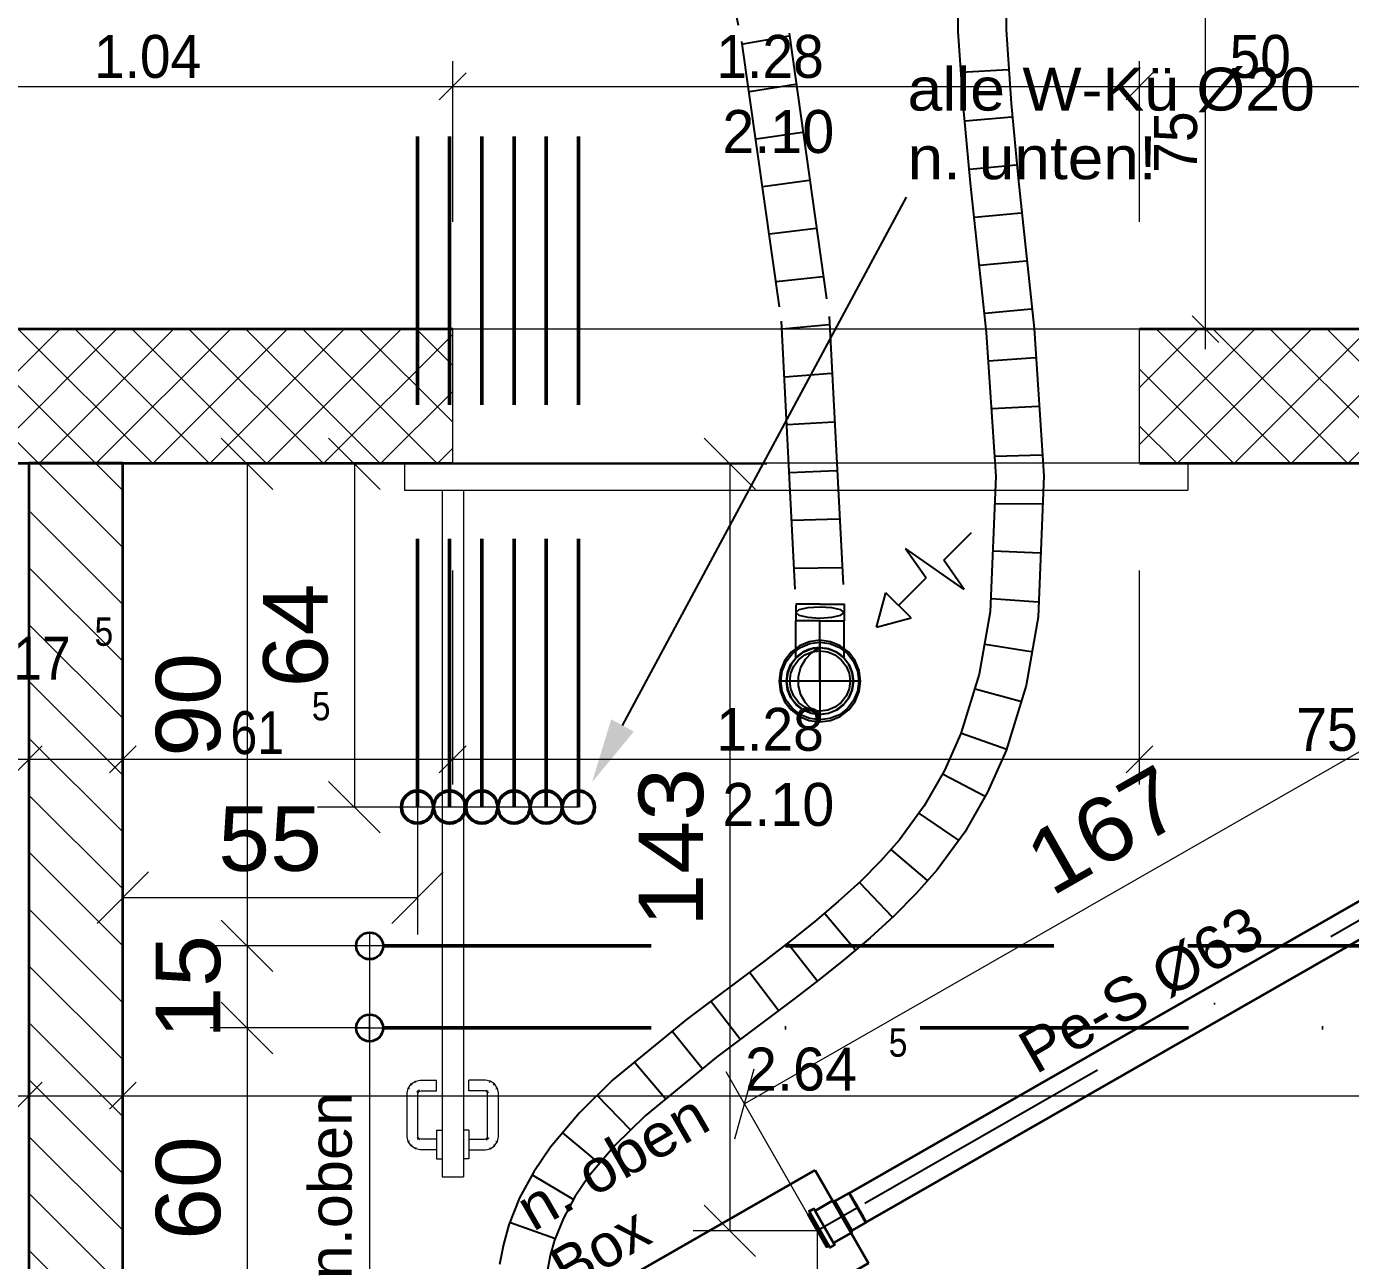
# Model space of a CAD drawing. Header units: millimetres. Extents: x -3497 to 2618, y -1809 to 2456.
# Drawn here: x 508.9 to 755.7, y 982.3 to 1212.4 of the extents above; entities that cross this region are included whole.
import ezdxf
from ezdxf.enums import TextEntityAlignment as Align

# ---------------------------------------------------------------- set-up
doc = ezdxf.new("R2010")
doc.units = ezdxf.units.MM
doc.header["$LTSCALE"] = 100
for name, pattern in [('DASHDOT', [1, 0.5, -0.25, 0, -0.25]), ('DASHED', [0.75, 0.5, -0.25]), ('HIDDENX2', [0.75, 0.5, -0.25])]:
    doc.linetypes.add(name, pattern=pattern)
for name, color, linetype, true_color in [('00 Kataster-Parzelle', 7, 'Continuous', 0x00c0ff), ('00_Anm.FP', 7, 'Continuous', 0x00c0ff), ('10-0.03 Solid', 3, 'Continuous', 0x00ff00), ('10-0.05 Solid', 1, 'Continuous', 0xff0000), ('10-0.10 Punktlinie', 9, 'Continuous', 0x808080), ('10-0.18 Strichlinie', 7, 'Continuous', 0x00c0ff), ('20-(100) Aussenwände', 7, 'Continuous', 0xc0c0c0), ('20-Beton', 9, 'Continuous', 0x808080), ('30-Text 6', 3, 'Continuous', 0x00ff00), ('50-Türen&Fenster', 9, 'Continuous', 0x808080), ('Keine', 7, 'Continuous', 0xff8000), ('Layer242', 7, 'Continuous', 0xc0c0c0)]:
    doc.layers.add(name, color=color, linetype=linetype, true_color=true_color)
doc.layers.add('10-0.05 Strichpunkt', color=7, linetype='Continuous')
doc.layers.add('10-0.25 Solid', color=7, linetype='Continuous')
doc.styles.add('Arial', font='arial.ttf')
doc.dimstyles.new('ISO-25', dxfattribs={"dimtxt": 2.5, "dimasz": 2.5, "dimexe": 1.25, "dimexo": 0.625, "dimtad": 1, "dimtxsty": 'Standard', "dimcen": 2.5, "dimadec": 0, "dimazin": 0, "dimtfac": 1, "dimtmove": 0, "dimatfit": 3, "dimfxl": 0, "dimarcsym": 0})

# ---------------------------------------------------------------- blocks, each defined once
blk = doc.blocks.new('Baugruppe_030_nNn0166')
at = {"layer": '10-0.25 Solid', "color": 7, "linetype": 'DASHED', "lineweight": 13}
for p, q in [((572.85, 1023.21), (572.85, 1028.21)), ((570.35, 1025.71), (575.35, 1025.71))]:
    blk.add_line(p, q, dxfattribs=at)
at = {"layer": '10-0.25 Solid', "color": 1, "linetype": 'Continuous', "lineweight": 35, "true_color": 0xff0000}
blk.add_circle((572.85, 1025.71), 2.5, dxfattribs=at)
blk = doc.blocks.new('Baugruppe_025_nNn0167')
at = {"layer": '10-0.03 Solid', "color": 7, "linetype": 'DASHED', "lineweight": 13}
for p, q in [((572.85, 1043.51), (572.85, 1038.51)), ((575.35, 1041.01), (570.35, 1041.01))]:
    blk.add_line(p, q, dxfattribs=at)
at = {"layer": '10-0.03 Solid', "color": 3, "linetype": 'Continuous', "lineweight": 35, "true_color": 0x00ff00}
blk.add_circle((572.85, 1041.01), 2.5, dxfattribs=at)
blk = doc.blocks.new('vEPipe_759_nNn0219')
at = {"layer": '20-(100) Aussenwände', "color": 7, "linetype": 'DASHDOT', "lineweight": 25}
blk.add_line((795.38, 1067.57), (663.79, 992.18), dxfattribs=at)
at = {"layer": '20-(100) Aussenwände', "color": 22, "linetype": 'Continuous', "lineweight": 35, "true_color": 0xc03000}
blk.add_lwpolyline([(793.82, 1070.3), (662.22, 994.92), (662.24, 994.9), (662.29, 994.83), (662.36, 994.72), (662.46, 994.57), (662.58, 994.37), (662.72, 994.14), (662.88, 993.87), (663.05, 993.58), (663.24, 993.26), (663.44, 992.92), (663.64, 992.57), (663.84, 992.22), (664.05, 991.86), (664.25, 991.51), (664.44, 991.17), (664.62, 990.84), (664.78, 990.55), (664.93, 990.27), (665.06, 990.03), (665.17, 989.83), (665.26, 989.67), (665.31, 989.55), (665.35, 989.48), (665.35, 989.45), (796.95, 1064.84), (796.94, 1064.86), (796.91, 1064.94), (796.85, 1065.06), (796.77, 1065.22), (796.66, 1065.42), (796.53, 1065.66), (796.38, 1065.93), (796.21, 1066.23), (796.03, 1066.55), (795.84, 1066.89), (795.64, 1067.24), (795.44, 1067.6), (795.23, 1067.96), (795.03, 1068.31), (794.83, 1068.64), (794.65, 1068.96), (794.47, 1069.26), (794.31, 1069.52), (794.17, 1069.76), (794.05, 1069.95), (793.96, 1070.11), (793.88, 1070.22), (793.84, 1070.28)], close=True, dxfattribs=at)
blk.add_lwpolyline([(796.95, 1064.84), (796.94, 1064.86), (796.91, 1064.94), (796.85, 1065.06), (796.77, 1065.22), (796.66, 1065.42), (796.53, 1065.66), (796.38, 1065.93), (796.21, 1066.23), (796.03, 1066.55), (795.84, 1066.89), (795.64, 1067.24), (795.44, 1067.6), (795.23, 1067.96), (795.03, 1068.31), (794.83, 1068.64), (794.65, 1068.96), (794.47, 1069.26), (794.31, 1069.52), (794.17, 1069.76), (794.05, 1069.95), (793.96, 1070.11), (793.88, 1070.22), (793.84, 1070.28), (793.82, 1070.3)], dxfattribs=at)
blk = doc.blocks.new('vEMuffe_147_nNn0220')
at = {"layer": '20-(100) Aussenwände', "color": 22, "linetype": 'Continuous', "lineweight": 35, "true_color": 0xc03000}
for p, q in [((665.35, 989.45), (662.22, 994.92)), ((659.32, 993.25), (662.45, 987.79))]:
    blk.add_line(p, q, dxfattribs=at)
at = {"layer": '20-(100) Aussenwände', "color": 7, "linetype": 'DASHDOT', "lineweight": 25}
blk.add_line((663.79, 992.18), (656.28, 987.88), dxfattribs=at)
at = {"layer": '20-(100) Aussenwände', "color": 22, "linetype": 'Continuous', "lineweight": 35, "true_color": 0xc03000}
blk.add_lwpolyline([(665.35, 989.45), (662.71, 987.94), (662.6, 987.53), (659.3, 985.64), (659.52, 985.25), (658.65, 984.75), (658.43, 985.14), (658, 984.89), (654.57, 990.88), (655, 991.13), (654.78, 991.52), (655.65, 992.01), (655.87, 991.62), (659.17, 993.51), (659.58, 993.4), (662.22, 994.92)], close=True, dxfattribs=at)
for points in [[(659.17, 993.51), (662.6, 987.53)], [(659.58, 993.4), (662.71, 987.94)], [(655, 991.13), (658.43, 985.14)], [(655.87, 991.62), (659.3, 985.64)]]:
    blk.add_lwpolyline(points, dxfattribs=at)
blk = doc.blocks.new('vESBloc_044_nNn0221')
at = {"layer": '20-(100) Aussenwände', "color": 7, "linetype": 'HIDDENX2', "lineweight": 35}
blk.add_line((662.45, 987.79), (659.32, 993.25), dxfattribs=at)
at = {"layer": 'Layer242', "color": 7, "linetype": 'Continuous', "lineweight": 35}
for p, q in [((621.2, 979.31), (655.91, 999.2)), ((655.91, 999.2), (665.85, 981.84)), ((655.91, 999.2), (655.91, 999.2)), ((665.85, 981.84), (631.14, 961.96)), ((631.14, 961.96), (621.2, 979.31)), ((621.2, 979.31), (621.2, 979.31))]:
    blk.add_line(p, q, dxfattribs=at)
blk.add_lwpolyline([(621.2, 979.31), (655.91, 999.2)], dxfattribs=at)
blk = doc.blocks.new('*D317')
at = {"layer": '10-0.05 Strichpunkt', "color": 6, "linetype": 'Continuous', "lineweight": 13, "true_color": 0xff00ff}
for p, q in [((572.85, 1041.01), (572.85, 913.14)), ((522.04, 915.2), (531.64, 924.8)), ((526.84, 925.34), (526.84, 913.14)), ((577.65, 924.8), (568.05, 915.2)), ((526.84, 920), (572.85, 920))]:
    blk.add_line(p, q, dxfattribs=at)
at = {"layer": '10-0.05 Strichpunkt', "color": 6, "linetype": 'Continuous', "lineweight": 13, "true_color": 0xff00ff, "style": 'Arial', "width": 1.03866}
blk.add_text('46', height=12, dxfattribs=at).set_placement((540.17, 925), (559.51, 925), align=Align.FIT)
blk = doc.blocks.new('_Oblique')
at = {"color": 0, "linetype": 'ByBlock', "lineweight": -2}
blk.add_line((-0.5, -0.5), (0.5, 0.5), dxfattribs=at)
blk = doc.blocks.new('*D318')
at = {"layer": '10-0.05 Strichpunkt', "color": 6, "linetype": 'Continuous', "lineweight": 13, "true_color": 0xff00ff}
for p, q in [((565.2, 1135.67), (574.8, 1126.07)), ((560.29, 1130.87), (576.86, 1130.87)), ((570, 1130.87), (570, 1066.88)), ((574.8, 1062.08), (565.2, 1071.68)), ((611.76, 1066.88), (563.14, 1066.88))]:
    blk.add_line(p, q, dxfattribs=at)
at = {"layer": '10-0.05 Strichpunkt', "color": 6, "linetype": 'Continuous', "lineweight": 13, "true_color": 0xff00ff, "style": 'Arial', "width": 1.03866}
blk.add_text('64', height=12, rotation=90, dxfattribs=at).set_placement((565, 1089.2), (565, 1108.55), align=Align.FIT)
blk = doc.blocks.new('*D319')
at = {"layer": '10-0.05 Strichpunkt', "color": 6, "linetype": 'Continuous', "lineweight": 13, "true_color": 0xff00ff}
for p, q in [((545.2, 1135.67), (554.8, 1126.07)), ((549.36, 1130.87), (556.86, 1130.87)), ((550, 1130.87), (550, 1041.01)), ((554.8, 1036.21), (545.2, 1045.81)), ((572.85, 1041.01), (543.14, 1041.01))]:
    blk.add_line(p, q, dxfattribs=at)
at = {"layer": '10-0.05 Strichpunkt', "color": 6, "linetype": 'Continuous', "lineweight": 13, "true_color": 0xff00ff, "style": 'Arial', "width": 1.03866}
blk.add_text('90', height=12, rotation=90, dxfattribs=at).set_placement((545, 1076.27), (545, 1095.61), align=Align.FIT)
blk = doc.blocks.new('*D320')
at = {"layer": '10-0.05 Strichpunkt', "color": 6, "linetype": 'Continuous', "lineweight": 13, "true_color": 0xff00ff}
for p, q in [((554.8, 1036.21), (545.2, 1045.81)), ((572.85, 1041.01), (543.14, 1041.01)), ((550, 1041.01), (550, 1025.71)), ((550, 1041.01), (550, 1041.01)), ((545.2, 1030.51), (554.8, 1020.91)), ((572.85, 1025.71), (543.14, 1025.71)), ((550, 1025.71), (550, 1025.71))]:
    blk.add_line(p, q, dxfattribs=at)
at = {"layer": '10-0.05 Strichpunkt', "color": 6, "linetype": 'Continuous', "lineweight": 13, "true_color": 0xff00ff, "style": 'Arial', "width": 1.03866}
blk.add_text('15', height=12, rotation=90, dxfattribs=at).set_placement((545, 1023.69), (545, 1043.03), align=Align.FIT)
blk = doc.blocks.new('*D321')
at = {"layer": '10-0.05 Strichpunkt', "color": 6, "linetype": 'Continuous', "lineweight": 13, "true_color": 0xff00ff}
for p, q in [((545.2, 1030.51), (554.8, 1020.91)), ((572.85, 1025.71), (543.14, 1025.71)), ((550, 1025.71), (550, 966.01)), ((554.8, 961.21), (545.2, 970.81)), ((572.93, 966.01), (543.14, 966.01))]:
    blk.add_line(p, q, dxfattribs=at)
at = {"layer": '10-0.05 Strichpunkt', "color": 6, "linetype": 'Continuous', "lineweight": 13, "true_color": 0xff00ff, "style": 'Arial', "width": 1.03866}
blk.add_text('60', height=12, rotation=90, dxfattribs=at).set_placement((545, 986.19), (545, 1005.53), align=Align.FIT)
blk = doc.blocks.new('*D323')
at = {"layer": '10-0.05 Strichpunkt', "color": 6, "linetype": 'Continuous', "lineweight": 13, "true_color": 0xff00ff}
for p, q in [((581.76, 1066.88), (581.76, 1043.14)), ((522.04, 1045.2), (531.64, 1054.8)), ((526.84, 1055.47), (526.84, 1043.14)), ((586.56, 1054.8), (576.96, 1045.2)), ((526.84, 1050), (581.76, 1050))]:
    blk.add_line(p, q, dxfattribs=at)
at = {"layer": '10-0.05 Strichpunkt', "color": 6, "linetype": 'Continuous', "lineweight": 13, "true_color": 0xff00ff, "style": 'Arial', "width": 1.03866}
blk.add_text('55', height=12, dxfattribs=at).set_placement((544.63, 1055), (563.97, 1055), align=Align.FIT)
blk = doc.blocks.new('*D324')
at = {"layer": '10-0.05 Strichpunkt', "color": 6, "linetype": 'Continuous', "lineweight": 13, "true_color": 0xff00ff}
for p, q in [((789.54, 1101.2), (785.98, 1088.1)), ((801.33, 1070.97), (784.36, 1100.6)), ((787.76, 1094.65), (642.72, 1011.56)), ((656.28, 987.88), (639.31, 1017.51)), ((640.94, 1005.01), (644.5, 1018.11))]:
    blk.add_line(p, q, dxfattribs=at)
at = {"layer": '10-0.05 Strichpunkt', "color": 6, "linetype": 'Continuous', "lineweight": 13, "true_color": 0xff00ff, "style": 'Arial', "width": 1.060137}
blk.add_text('167', height=12, rotation=29.8061, dxfattribs=at).set_placement((699.91, 1050.08), (725.61, 1064.8), align=Align.FIT)
blk = doc.blocks.new('*D326')
at = {"layer": '10-0.05 Strichpunkt', "color": 6, "linetype": 'Continuous', "lineweight": 13, "true_color": 0xff00ff}
for p, q in [((635.2, 1135.67), (644.8, 1126.07)), ((576.34, 1130.87), (646.86, 1130.87)), ((640, 1130.87), (640, 987.88)), ((644.8, 983.08), (635.2, 992.68)), ((656.28, 987.88), (633.14, 987.88))]:
    blk.add_line(p, q, dxfattribs=at)
at = {"layer": '10-0.05 Strichpunkt', "color": 6, "linetype": 'Continuous', "lineweight": 13, "true_color": 0xff00ff, "style": 'Arial', "width": 1.060137}
blk.add_text('143', height=12, rotation=90, dxfattribs=at).set_placement((635, 1044.57), (635, 1074.18), align=Align.FIT)
blk = doc.blocks.new('*D327')
at = {"layer": '10-0.05 Strichpunkt', "color": 6, "linetype": 'Continuous', "lineweight": 13, "true_color": 0xff00ff}
for p, q in [((656.28, 987.88), (656.28, 893.14)), ((526.83, 908), (526.83, 893.14)), ((522.03, 895.2), (531.63, 904.8)), ((661.08, 904.8), (651.48, 895.2)), ((526.83, 900), (656.28, 900))]:
    blk.add_line(p, q, dxfattribs=at)
at = {"layer": '10-0.05 Strichpunkt', "color": 6, "linetype": 'Continuous', "lineweight": 13, "true_color": 0xff00ff, "style": 'Arial', "width": 1.060137}
blk.add_text('129', height=12, dxfattribs=at).set_placement((576.75, 905), (606.37, 905), align=Align.FIT)
blk = doc.blocks.new('*X494')
at = {"layer": '10-0.05 Solid', "color": 18, "linetype": 'Continuous', "lineweight": 13, "true_color": 0x000000}
for p, q in [((484.34, 1135.84), (504.48, 1155.98)), ((484.34, 1146.44), (493.87, 1155.98)), ((511.14, 1130.98), (486.14, 1155.98)), ((490.09, 1130.98), (515.09, 1155.98)), ((521.74, 1130.98), (496.74, 1155.98)), ((500.69, 1130.98), (525.69, 1155.98)), ((532.35, 1130.98), (507.35, 1155.98)), ((511.3, 1130.98), (536.3, 1155.98)), ((542.96, 1130.98), (517.96, 1155.98)), ((521.91, 1130.98), (546.91, 1155.98)), ((553.56, 1130.98), (528.56, 1155.98)), ((532.51, 1130.98), (557.51, 1155.98)), ((564.17, 1130.98), (539.17, 1155.98)), ((543.12, 1130.98), (568.12, 1155.98)), ((574.78, 1130.98), (549.78, 1155.98)), ((553.73, 1130.98), (578.73, 1155.98)), ((585.38, 1130.98), (560.38, 1155.98)), ((564.33, 1130.98), (588.34, 1154.99)), ((588.34, 1138.62), (570.99, 1155.98)), ((588.34, 1149.23), (581.6, 1155.98)), ((500.53, 1130.98), (484.34, 1147.17)), ((574.94, 1130.98), (588.34, 1144.38)), ((489.92, 1130.98), (484.34, 1136.56)), ((585.55, 1130.98), (588.34, 1133.77))]:
    blk.add_line(p, q, dxfattribs=at)
blk = doc.blocks.new('*X495')
at = {"layer": '10-0.05 Solid', "color": 18, "linetype": 'Continuous', "lineweight": 13, "true_color": 0x000000}
for p, q in [((716.34, 1134.49), (737.83, 1155.98)), ((716.34, 1145.1), (727.22, 1155.98)), ((716.34, 1155.71), (716.61, 1155.98)), ((744.48, 1130.98), (719.48, 1155.98)), ((723.43, 1130.98), (748.43, 1155.98)), ((755.09, 1130.98), (730.09, 1155.98)), ((734.04, 1130.98), (759.04, 1155.98)), ((765.7, 1130.98), (740.7, 1155.98)), ((766.34, 1140.94), (751.3, 1155.98)), ((766.34, 1151.54), (761.91, 1155.98)), ((744.65, 1130.98), (766.34, 1152.67)), ((733.88, 1130.98), (716.34, 1148.51)), ((755.25, 1130.98), (766.34, 1142.07)), ((723.27, 1130.98), (716.34, 1137.9)), ((765.86, 1130.98), (766.34, 1131.46))]:
    blk.add_line(p, q, dxfattribs=at)
blk = doc.blocks.new('*X643')
at = {"layer": '10-0.05 Solid', "color": 18, "linetype": 'Continuous', "lineweight": 13, "true_color": 0x000000}
for p, q in [((511.14, 1130.98), (526.84, 1115.27)), ((521.74, 1130.98), (526.84, 1125.88)), ((509.34, 1122.17), (526.84, 1104.67)), ((509.34, 1111.56), (526.84, 1094.06)), ((509.34, 1100.95), (526.84, 1083.45)), ((509.34, 1090.35), (526.84, 1072.85)), ((509.34, 1079.74), (526.84, 1062.24)), ((509.34, 1069.13), (526.84, 1051.63)), ((509.34, 1058.53), (526.84, 1041.03)), ((509.34, 1047.92), (526.84, 1030.42)), ((509.34, 1037.31), (526.84, 1019.81)), ((509.34, 1026.71), (526.84, 1009.21)), ((509.34, 1016.1), (526.84, 998.6)), ((509.34, 1005.49), (526.84, 987.99)), ((509.34, 994.89), (526.84, 977.39)), ((509.34, 984.28), (526.84, 966.78))]:
    blk.add_line(p, q, dxfattribs=at)
blk = doc.blocks.new('AnonymMegaMac_nNn01048')
at = {"layer": '20-Beton', "color": 8, "linetype": 'Continuous', "lineweight": 13, "true_color": 0x808080}
for p, q in [((227.34, 1008.39), (227.34, 1017.76)), ((509.34, 1008.39), (509.34, 1017.76)), ((229.84, 1015.57), (224.84, 1010.57)), ((511.84, 1015.57), (506.84, 1010.57)), ((227.34, 1013.07), (509.34, 1013.07))]:
    blk.add_line(p, q, dxfattribs=at)
at = {"layer": '20-Beton', "color": 8, "linetype": 'Continuous', "lineweight": 18, "true_color": 0x808080, "style": 'Arial'}
for s, height, width, p, p2 in [('5', 5.28, 0.853093, (500.17, 1020.23), (503.67, 1020.23)), ('2.82', 8, 0.957658, (354.59, 1014.66), (375.39, 1014.66)), ('17', 8, 0.860825, (485.03, 1013.93), (495.72, 1013.93))]:
    blk.add_text(s, height=height, dxfattribs=dict(at, width=width)).set_placement(p, p2, align=Align.FIT)
blk = doc.blocks.new('AnonymMegaMac_nNn01049')
at = {"layer": '20-Beton', "color": 8, "linetype": 'Continuous', "lineweight": 13, "true_color": 0x808080}
for p, q in [((509.34, 1008.39), (509.34, 1017.76)), ((526.84, 1008.39), (526.84, 1017.76)), ((511.84, 1015.57), (506.84, 1010.57)), ((529.34, 1015.57), (524.34, 1010.57)), ((509.34, 1013.07), (526.84, 1013.07))]:
    blk.add_line(p, q, dxfattribs=at)
blk = doc.blocks.new('AnonymMegaMac_nNn01050')
at = {"layer": '20-Beton', "color": 8, "linetype": 'Continuous', "lineweight": 13, "true_color": 0x808080}
for p, q in [((791.34, 1008.39), (791.34, 1110.98)), ((526.84, 1008.39), (526.84, 1017.76)), ((529.34, 1015.57), (524.34, 1010.57)), ((793.84, 1015.57), (788.84, 1010.57)), ((526.84, 1013.07), (791.34, 1013.07))]:
    blk.add_line(p, q, dxfattribs=at)
at = {"layer": '20-Beton', "color": 8, "linetype": 'Continuous', "lineweight": 18, "true_color": 0x808080, "style": 'Arial'}
for s, height, width, p, p2 in [('5', 5.28, 0.853093, (669.6, 1020.34), (673.09, 1020.34)), ('2.64', 8, 0.960236, (642.82, 1014.04), (663.68, 1014.04))]:
    blk.add_text(s, height=height, dxfattribs=dict(at, width=width)).set_placement(p, p2, align=Align.FIT)
blk = doc.blocks.new('AnonymMegaMac_nNn01055')
at = {"layer": '20-Beton', "color": 8, "linetype": 'Continuous', "lineweight": 13, "true_color": 0x808080}
for p, q in [((484.34, 1071.1), (484.34, 1110.98)), ((509.34, 1071.1), (509.34, 1110.98)), ((486.84, 1078.29), (481.84, 1073.29)), ((511.84, 1078.29), (506.84, 1073.29)), ((484.34, 1075.79), (509.34, 1075.79))]:
    blk.add_line(p, q, dxfattribs=at)
at = {"layer": '20-Beton', "color": 8, "linetype": 'Continuous', "lineweight": 18, "true_color": 0x808080, "style": 'Arial'}
for s, height, width, p, p2 in [('5', 5.28, 0.853093, (521.57, 1096.95), (525.06, 1096.95)), ('17', 8, 0.860825, (506.43, 1090.65), (517.12, 1090.65)), ('25', 8, 0.9375, (488.81, 1077.38), (500.45, 1077.38))]:
    blk.add_text(s, height=height, dxfattribs=dict(at, width=width)).set_placement(p, p2, align=Align.FIT)
blk = doc.blocks.new('AnonymMegaMac_nNn01056')
at = {"layer": '20-Beton', "color": 8, "linetype": 'Continuous', "lineweight": 13, "true_color": 0x808080}
for p, q in [((509.34, 1071.1), (509.34, 1110.98)), ((526.84, 1071.1), (526.84, 1110.98)), ((511.84, 1078.29), (506.84, 1073.29)), ((529.34, 1078.29), (524.34, 1073.29)), ((509.34, 1075.79), (526.84, 1075.79))]:
    blk.add_line(p, q, dxfattribs=at)
blk = doc.blocks.new('AnonymMegaMac_nNn01057')
at = {"layer": '20-Beton', "color": 8, "linetype": 'Continuous', "lineweight": 13, "true_color": 0x808080}
for p, q in [((526.84, 1071.1), (526.84, 1110.98)), ((588.34, 1071.1), (588.34, 1110.98)), ((529.34, 1078.29), (524.34, 1073.29)), ((590.84, 1078.29), (585.84, 1073.29)), ((526.84, 1075.79), (588.34, 1075.79))]:
    blk.add_line(p, q, dxfattribs=at)
at = {"layer": '20-Beton', "color": 8, "linetype": 'Continuous', "lineweight": 18, "true_color": 0x808080, "style": 'Arial'}
for s, height, width, p, p2 in [('5', 5.28, 0.853093, (562.07, 1083.06), (565.56, 1083.06)), ('61', 8, 0.801546, (546.93, 1076.76), (556.88, 1076.76))]:
    blk.add_text(s, height=height, dxfattribs=dict(at, width=width)).set_placement(p, p2, align=Align.FIT)
blk = doc.blocks.new('AnonymMegaMac_nNn01058')
at = {"layer": '20-Beton', "color": 8, "linetype": 'Continuous', "lineweight": 13, "true_color": 0x808080}
for p, q in [((588.34, 1071.1), (588.34, 1110.98)), ((716.34, 1071.1), (716.34, 1110.98)), ((590.84, 1078.29), (585.84, 1073.29)), ((718.84, 1078.29), (713.84, 1073.29)), ((588.34, 1075.79), (716.34, 1075.79))]:
    blk.add_line(p, q, dxfattribs=at)
at = {"layer": '20-Beton', "color": 8, "linetype": 'Continuous', "lineweight": 18, "true_color": 0x808080, "style": 'Arial'}
for s, width, p, p2 in [('1.28', 0.921576, (637.48, 1077.38), (657.5, 1077.38)), ('2.10', 0.960236, (638.59, 1063.38), (659.45, 1063.38))]:
    blk.add_text(s, height=8, dxfattribs=dict(at, width=width)).set_placement(p, p2, align=Align.FIT)
blk = doc.blocks.new('AnonymMegaMac_nNn01059')
at = {"layer": '20-Beton', "color": 8, "linetype": 'Continuous', "lineweight": 13, "true_color": 0x808080}
for p, q in [((716.34, 1071.1), (716.34, 1110.98)), ((791.34, 1071.1), (791.34, 1110.98)), ((718.84, 1078.29), (713.84, 1073.29)), ((793.84, 1078.29), (788.84, 1073.29)), ((716.34, 1075.79), (791.34, 1075.79))]:
    blk.add_line(p, q, dxfattribs=at)
at = {"layer": '20-Beton', "color": 8, "linetype": 'Continuous', "lineweight": 18, "true_color": 0x808080, "style": 'Arial', "width": 0.921392}
blk.add_text('75', height=8, dxfattribs=at).set_placement((745.56, 1077.36), (757, 1077.36), align=Align.FIT)
blk = doc.blocks.new('AnonymMegaMac_nNn01217')
at = {"layer": '20-Beton', "color": 8, "linetype": 'Continuous', "lineweight": 13, "true_color": 0x808080}
for p, q in [((484.34, 1175.98), (484.34, 1205.93)), ((588.34, 1175.98), (588.34, 1205.93)), ((486.84, 1203.74), (481.84, 1198.74)), ((590.84, 1203.74), (585.84, 1198.74)), ((484.34, 1201.24), (588.34, 1201.24))]:
    blk.add_line(p, q, dxfattribs=at)
at = {"layer": '20-Beton', "color": 8, "linetype": 'Continuous', "lineweight": 18, "true_color": 0x808080, "style": 'Arial', "width": 0.919367}
blk.add_text('1.04', height=8, dxfattribs=at).set_placement((521.48, 1202.83), (541.45, 1202.83), align=Align.FIT)
blk = doc.blocks.new('AnonymMegaMac_nNn01218')
at = {"layer": '20-Beton', "color": 8, "linetype": 'Continuous', "lineweight": 13, "true_color": 0x808080}
for p, q in [((588.34, 1175.98), (588.34, 1205.93)), ((716.34, 1175.98), (716.34, 1205.93)), ((590.84, 1203.74), (585.84, 1198.74)), ((718.84, 1203.74), (713.84, 1198.74)), ((588.34, 1201.24), (716.34, 1201.24))]:
    blk.add_line(p, q, dxfattribs=at)
at = {"layer": '20-Beton', "color": 8, "linetype": 'Continuous', "lineweight": 18, "true_color": 0x808080, "style": 'Arial'}
for s, width, p, p2 in [('1.28', 0.921576, (637.48, 1202.83), (657.5, 1202.83)), ('2.10', 0.960236, (638.59, 1188.83), (659.45, 1188.83))]:
    blk.add_text(s, height=8, dxfattribs=dict(at, width=width)).set_placement(p, p2, align=Align.FIT)
blk = doc.blocks.new('AnonymMegaMac_nNn01219')
at = {"layer": '20-Beton', "color": 8, "linetype": 'Continuous', "lineweight": 13, "true_color": 0x808080}
for p, q in [((716.34, 1175.98), (716.34, 1205.93)), ((766.34, 1196.56), (766.34, 1205.93)), ((718.84, 1203.74), (713.84, 1198.74)), ((763.84, 1198.74), (768.84, 1203.74)), ((716.34, 1201.24), (766.34, 1201.24))]:
    blk.add_line(p, q, dxfattribs=at)
at = {"layer": '20-Beton', "color": 8, "linetype": 'Continuous', "lineweight": 18, "true_color": 0x808080, "style": 'Arial', "width": 0.919459}
blk.add_text('50', height=8, dxfattribs=at).set_placement((733.14, 1202.83), (744.55, 1202.83), align=Align.FIT)
blk = doc.blocks.new('AnonymMegaMac_nNn01221')
at = {"layer": '20-Beton', "color": 8, "linetype": 'Continuous', "lineweight": 13, "true_color": 0x808080}
for p, q in [((726.14, 1233.36), (731.14, 1228.36)), ((746.34, 1230.86), (723.95, 1230.86)), ((728.64, 1155.98), (728.64, 1230.86)), ((726.14, 1158.48), (731.14, 1153.48)), ((746.34, 1155.98), (723.95, 1155.98)), ((728.64, 1152.23), (728.64, 1155.98))]:
    blk.add_line(p, q, dxfattribs=at)
at = {"layer": '20-Beton', "color": 8, "linetype": 'Continuous', "lineweight": 18, "true_color": 0x808080, "style": 'Arial', "width": 0.921392}
blk.add_text('75', height=8, rotation=90, dxfattribs=at).set_placement((727.07, 1185.13), (727.07, 1196.57), align=Align.FIT)

msp = doc.modelspace()

# ---------------------------------------------------------------- hatches: boundary and pattern name
at = {"layer": '10-0.05 Strichpunkt', "linetype": 'Continuous', "lineweight": 25, "true_color": 0x800080}
msp.add_hatch(color=216, dxfattribs=at).paths.add_polyline_path([(619.98, 1082.1), (622.1, 1080.96), (614.31, 1071.53), (617.87, 1083.23)], flags=0)

# ---------------------------------------------------------------- linework, layer by layer
at = {"layer": '00 Kataster-Parzelle', "color": 140, "linetype": 'DASHED', "lineweight": 25, "true_color": 0x00c0ff}
for p, q in [((679.85, 1112.92), (685, 1118.07)), ((683.67, 1107.46), (672.75, 1115.11)), ((672.75, 1115.11), (676.57, 1109.64)), ((683.67, 1107.46), (679.85, 1112.92)), ((671.42, 1104.49), (676.57, 1109.64)), ((667.34, 1100.41), (669.06, 1106.85)), ((673.78, 1102.14), (669.06, 1106.85)), ((667.34, 1100.41), (673.78, 1102.14))]:
    msp.add_line(p, q, dxfattribs=at)
at = {"layer": '00_Anm.FP', "color": 140, "linetype": 'DASHED', "lineweight": 25, "true_color": 0x00c0ff}
for p, q in [((651.4, 1095.75), (650.19, 1094.17)), ((652.97, 1096.95), (651.4, 1095.75)), ((652.35, 1094.79), (653.65, 1095.79)), ((653.67, 1095.74), (652.39, 1094.76)), ((654.8, 1097.71), (652.97, 1096.95)), ((653.65, 1095.79), (655.15, 1096.41)), ((655.17, 1096.36), (653.67, 1095.74)), ((653.96, 1095.24), (655.32, 1095.81)), ((656.77, 1097.97), (654.8, 1097.71)), ((655.15, 1096.41), (656.77, 1096.62)), ((656.77, 1096.57), (655.17, 1096.36)), ((655.32, 1095.81), (656.77, 1096)), ((658.74, 1097.71), (656.77, 1097.97)), ((656.77, 1097.97), (656.77, 1082.77)), ((656.77, 1096.62), (658.39, 1096.41)), ((658.38, 1096.36), (656.77, 1096.57)), ((656.77, 1096), (658.23, 1095.81)), ((658.23, 1095.81), (659.58, 1095.24)), ((659.87, 1095.74), (658.38, 1096.36)), ((658.39, 1096.41), (659.9, 1095.79)), ((660.57, 1096.95), (658.74, 1097.71)), ((661.15, 1094.76), (659.87, 1095.74)), ((659.9, 1095.79), (661.19, 1094.79)), ((662.14, 1095.75), (660.57, 1096.95)), ((663.35, 1094.17), (662.14, 1095.75)), ((650.19, 1094.17), (649.43, 1092.34)), ((650.73, 1091.99), (651.36, 1093.5)), ((651.4, 1093.47), (650.78, 1091.98)), ((651.36, 1093.5), (652.35, 1094.79)), ((652.39, 1094.76), (651.4, 1093.47)), ((651.9, 1093.18), (652.79, 1094.35)), ((652.79, 1094.35), (653.96, 1095.24)), ((659.58, 1095.24), (660.75, 1094.35)), ((660.75, 1094.35), (661.64, 1093.18)), ((662.14, 1093.47), (661.15, 1094.76)), ((661.19, 1094.79), (662.18, 1093.5)), ((662.76, 1091.98), (662.14, 1093.47)), ((662.18, 1093.5), (662.81, 1091.99)), ((664.11, 1092.34), (663.35, 1094.17)), ((649.43, 1092.34), (649.17, 1090.37)), ((650.52, 1090.37), (650.73, 1091.99)), ((650.78, 1091.98), (650.57, 1090.37)), ((651.15, 1090.37), (651.34, 1091.83)), ((651.34, 1091.83), (651.9, 1093.18)), ((661.64, 1093.18), (662.2, 1091.83)), ((662.2, 1091.83), (662.4, 1090.37)), ((662.97, 1090.37), (662.76, 1091.98)), ((662.81, 1091.99), (663.02, 1090.37)), ((664.37, 1090.37), (664.11, 1092.34)), ((649.17, 1090.37), (649.43, 1088.41)), ((664.37, 1090.37), (649.17, 1090.37)), ((649.43, 1088.41), (650.19, 1086.57)), ((650.73, 1088.75), (650.52, 1090.37)), ((650.57, 1090.37), (650.78, 1088.77)), ((651.36, 1087.25), (650.73, 1088.75)), ((650.78, 1088.77), (651.4, 1087.27)), ((651.34, 1088.92), (651.15, 1090.37)), ((651.9, 1087.56), (651.34, 1088.92)), ((662.2, 1088.92), (661.64, 1087.56)), ((662.14, 1087.27), (662.76, 1088.77)), ((662.81, 1088.75), (662.18, 1087.25)), ((662.4, 1090.37), (662.2, 1088.92)), ((662.76, 1088.77), (662.97, 1090.37)), ((663.02, 1090.37), (662.81, 1088.75)), ((663.35, 1086.57), (664.11, 1088.41)), ((664.11, 1088.41), (664.37, 1090.37)), ((650.19, 1086.57), (651.4, 1085)), ((652.35, 1085.95), (651.36, 1087.25)), ((651.4, 1087.27), (652.39, 1085.99)), ((652.79, 1086.4), (651.9, 1087.56)), ((653.65, 1084.96), (652.35, 1085.95)), ((652.39, 1085.99), (653.67, 1085)), ((653.96, 1085.5), (652.79, 1086.4)), ((660.75, 1086.4), (659.58, 1085.5)), ((659.87, 1085), (661.15, 1085.99)), ((661.19, 1085.95), (659.9, 1084.96)), ((661.64, 1087.56), (660.75, 1086.4)), ((661.15, 1085.99), (662.14, 1087.27)), ((662.18, 1087.25), (661.19, 1085.95)), ((662.14, 1085), (663.35, 1086.57)), ((651.4, 1085), (652.97, 1083.79)), ((652.97, 1083.79), (654.8, 1083.03)), ((655.15, 1084.34), (653.65, 1084.96)), ((653.67, 1085), (655.17, 1084.38)), ((655.32, 1084.94), (653.96, 1085.5)), ((656.77, 1084.12), (655.15, 1084.34)), ((655.17, 1084.38), (656.77, 1084.17)), ((656.77, 1084.75), (655.32, 1084.94)), ((658.23, 1084.94), (656.77, 1084.75)), ((656.77, 1084.17), (658.38, 1084.38)), ((658.39, 1084.34), (656.77, 1084.12)), ((659.58, 1085.5), (658.23, 1084.94)), ((658.38, 1084.38), (659.87, 1085)), ((659.9, 1084.96), (658.39, 1084.34)), ((658.74, 1083.03), (660.57, 1083.79)), ((660.57, 1083.79), (662.14, 1085)), ((654.8, 1083.03), (656.77, 1082.77)), ((656.77, 1082.77), (658.74, 1083.03))]:
    msp.add_line(p, q, dxfattribs=at)
at = {"layer": '10-0.05 Solid', "color": 1, "linetype": 'DASHDOT', "lineweight": 50, "true_color": 0xff0000}
msp.add_line((575.35, 1025.71), (862.22, 1025.71), dxfattribs=at)
at = {"layer": '10-0.05 Strichpunkt', "color": 216, "linetype": 'Continuous', "lineweight": 25, "true_color": 0x800080}
msp.add_lwpolyline([(619.98, 1082.1), (672.89, 1180.61)], dxfattribs=at)
at = {"layer": '10-0.10 Punktlinie', "color": 8, "linetype": 'Continuous', "lineweight": 13, "true_color": 0x808080}
msp.add_lwpolyline([(227.34, 1130.98), (227.34, 740.85), (1067.37, 740.85), (1067.37, 1035.86), (1017.37, 1035.86), (1017.37, 1165.86), (791.34, 1165.86), (791.34, 1130.98)], close=True, dxfattribs=at)
at = {"layer": '10-0.18 Strichlinie', "color": 140, "linetype": 'DASHED', "lineweight": 25, "true_color": 0x00c0ff}
for p, q in [((640.23, 1263.57), (651.04, 1211.17)), ((631.45, 1261.59), (642.18, 1209.63)), ((642.18, 1209.63), (649.54, 1157.46)), ((650.99, 1210.59), (642.39, 1209.1)), ((651.04, 1211.17), (658.5, 1158.32)), ((652.25, 1201.62), (643.63, 1200.25)), ((653.52, 1192.66), (644.88, 1191.39)), ((654.78, 1183.69), (646.13, 1182.54)), ((656.05, 1174.72), (647.38, 1173.68)), ((657.31, 1165.75), (648.63, 1164.82)), ((649.54, 1157.46), (652.27, 1104.57)), ((658.5, 1158.32), (661.27, 1104.8)), ((658.44, 1156.77), (649.75, 1155.96)), ((658.91, 1147.71), (650.21, 1147.04)), ((659.38, 1138.65), (650.67, 1138.12)), ((659.85, 1129.59), (651.13, 1129.21)), ((660.32, 1120.54), (651.59, 1120.29)), ((660.79, 1111.48), (652.06, 1111.37)), ((652.87, 1104.69), (652.27, 1104.69)), ((652.27, 1104.57), (652.27, 1103.91)), ((652.27, 1103.91), (652.27, 1103.15)), ((652.87, 1103.66), (652.27, 1103.15)), ((652.27, 1103.15), (652.87, 1102.64)), ((652.27, 1103.15), (652.27, 1102.39)), ((654.52, 1104.69), (652.87, 1104.69)), ((654.52, 1104.04), (652.87, 1103.66)), ((656.77, 1104.69), (654.52, 1104.69)), ((656.77, 1104.17), (654.52, 1104.04)), ((656.77, 1104.69), (659.02, 1104.69)), ((659.02, 1104.04), (656.77, 1104.17)), ((659.02, 1104.69), (660.67, 1104.69)), ((660.67, 1103.66), (659.02, 1104.04)), ((660.67, 1104.69), (661.27, 1104.69)), ((661.27, 1103.15), (660.67, 1103.66)), ((660.67, 1102.64), (661.27, 1103.15)), ((661.27, 1104.8), (661.27, 1103.92)), ((661.27, 1103.92), (661.27, 1103.15)), ((661.27, 1103.15), (661.27, 1102.39)), ((652.27, 1102.39), (652.27, 1101.62)), ((652.87, 1101.62), (652.27, 1101.62)), ((652.42, 1101.62), (652.27, 1101.62)), ((652.27, 1094.71), (652.27, 1101.62)), ((652.87, 1101.62), (652.42, 1101.62)), ((652.87, 1102.64), (654.52, 1102.27)), ((654.52, 1101.62), (652.87, 1101.62)), ((653.59, 1101.62), (652.87, 1101.62)), ((654.52, 1101.62), (653.59, 1101.62)), ((654.52, 1102.27), (656.77, 1102.13)), ((656.77, 1101.62), (654.52, 1101.62)), ((655.61, 1101.62), (654.52, 1101.62)), ((656.77, 1101.62), (655.61, 1101.62)), ((656.77, 1102.13), (659.02, 1102.27)), ((656.77, 1101.62), (659.02, 1101.62)), ((656.77, 1101.62), (657.94, 1101.62)), ((656.77, 1090.37), (656.77, 1101.62)), ((657.94, 1101.62), (659.02, 1101.62)), ((659.02, 1102.27), (660.67, 1102.64)), ((659.02, 1101.62), (660.67, 1101.62)), ((659.02, 1101.62), (659.95, 1101.62)), ((659.95, 1101.62), (660.67, 1101.62)), ((660.67, 1101.62), (661.27, 1101.62)), ((660.67, 1101.62), (661.12, 1101.62)), ((661.12, 1101.62), (661.27, 1101.62)), ((661.27, 1102.39), (661.27, 1101.62)), ((661.27, 1094.71), (661.27, 1101.62)), ((651.64, 1095.5), (653.15, 1096.65)), ((652.35, 1094.79), (653.65, 1095.79)), ((653.59, 1095.75), (652.87, 1095.26)), ((653.15, 1096.65), (654.89, 1097.38)), ((654.52, 1096.2), (653.59, 1095.75)), ((653.65, 1095.79), (655.15, 1096.41)), ((654.06, 1094.46), (655.28, 1095.72)), ((655.61, 1096.51), (654.52, 1096.2)), ((654.89, 1097.38), (656.77, 1097.62)), ((655.15, 1096.41), (656.77, 1096.62)), ((655.28, 1095.72), (656.77, 1096.62)), ((656.77, 1096.62), (655.61, 1096.51)), ((656.77, 1097.62), (658.65, 1097.38)), ((656.77, 1096.62), (658.39, 1096.41)), ((656.77, 1096.62), (657.94, 1096.51)), ((657.94, 1096.51), (659.02, 1096.2)), ((658.39, 1096.41), (659.9, 1095.79)), ((658.65, 1097.38), (660.4, 1096.65)), ((659.02, 1096.2), (659.95, 1095.75)), ((659.9, 1095.79), (661.19, 1094.79)), ((659.95, 1095.75), (660.67, 1095.26)), ((660.4, 1096.65), (661.9, 1095.5)), ((649.77, 1092.25), (650.49, 1094)), ((650.49, 1094), (651.64, 1095.5)), ((650.73, 1091.99), (651.36, 1093.5)), ((651.36, 1093.5), (652.35, 1094.79)), ((652.42, 1094.86), (652.27, 1094.71)), ((652.87, 1095.26), (652.42, 1094.86)), ((653.21, 1092.94), (654.06, 1094.46)), ((660.67, 1095.26), (661.12, 1094.86)), ((661.12, 1094.86), (661.27, 1094.71)), ((661.19, 1094.79), (662.18, 1093.5)), ((661.9, 1095.5), (663.05, 1094)), ((662.18, 1093.5), (662.81, 1091.99)), ((663.05, 1094), (663.77, 1092.25)), ((649.52, 1090.37), (649.77, 1092.25)), ((650.52, 1090.37), (650.73, 1091.99)), ((652.76, 1091.25), (653.21, 1092.94)), ((652.76, 1089.5), (652.76, 1091.25)), ((662.81, 1091.99), (663.02, 1090.37)), ((663.77, 1092.25), (664.02, 1090.37)), ((649.77, 1088.5), (649.52, 1090.37)), ((650.49, 1086.75), (649.77, 1088.5)), ((650.73, 1088.75), (650.52, 1090.37)), ((651.36, 1087.25), (650.73, 1088.75)), ((653.21, 1087.81), (652.76, 1089.5)), ((662.81, 1088.75), (662.18, 1087.25)), ((663.02, 1090.37), (662.81, 1088.75)), ((663.77, 1088.5), (663.05, 1086.75)), ((664.02, 1090.37), (663.77, 1088.5)), ((651.64, 1085.25), (650.49, 1086.75)), ((652.35, 1085.95), (651.36, 1087.25)), ((653.65, 1084.96), (652.35, 1085.95)), ((654.06, 1086.29), (653.21, 1087.81)), ((655.28, 1085.03), (654.06, 1086.29)), ((661.19, 1085.95), (659.9, 1084.96)), ((662.18, 1087.25), (661.19, 1085.95)), ((663.05, 1086.75), (661.9, 1085.25)), ((653.15, 1084.09), (651.64, 1085.25)), ((654.89, 1083.37), (653.15, 1084.09)), ((655.15, 1084.34), (653.65, 1084.96)), ((656.77, 1084.12), (655.15, 1084.34)), ((656.77, 1084.12), (655.28, 1085.03)), ((658.39, 1084.34), (656.77, 1084.12)), ((659.9, 1084.96), (658.39, 1084.34)), ((660.4, 1084.09), (658.65, 1083.37)), ((661.9, 1085.25), (660.4, 1084.09)), ((656.77, 1083.12), (654.89, 1083.37)), ((658.65, 1083.37), (656.77, 1083.12))]:
    msp.add_line(p, q, dxfattribs=at)
at = {"layer": '20-(100) Aussenwände', "color": 8, "linetype": 'Continuous', "lineweight": 13, "true_color": 0x808080}
for p, q in [((716.34, 1155.98), (588.34, 1155.98)), ((579.34, 1130.98), (579.34, 1127.98)), ((716.34, 1130.98), (588.34, 1130.98)), ((725.34, 1130.98), (725.34, 1127.98)), ((579.34, 1127.98), (579.34, 1125.98)), ((725.34, 1127.98), (725.34, 1125.98)), ((579.34, 1125.98), (725.34, 1125.98)), ((586.34, 1125.98), (586.34, 997.98)), ((590.34, 1125.98), (590.34, 997.98)), ((579.84, 1013.58), (580.01, 1014.44)), ((580.01, 1014.44), (580.56, 1015.26)), ((580.29, 1014.33), (580.01, 1014.44)), ((580.56, 1015.26), (581.38, 1015.8)), ((580.77, 1015.05), (580.56, 1015.26)), ((581.38, 1015.8), (582.24, 1015.98)), ((581.49, 1015.53), (581.38, 1015.8)), ((582.24, 1015.98), (585.34, 1015.98)), ((585.34, 1015.68), (585.34, 1015.98)), ((585.34, 1014.98), (585.34, 1015.68)), ((585.34, 1014.27), (585.34, 1014.98)), ((591.34, 1015.68), (591.34, 1015.98)), ((594.44, 1015.98), (591.34, 1015.98)), ((591.34, 1014.98), (591.34, 1015.68)), ((591.34, 1014.27), (591.34, 1014.98)), ((595.31, 1015.8), (594.44, 1015.98)), ((595.19, 1015.53), (595.31, 1015.8)), ((596.12, 1015.26), (595.31, 1015.8)), ((595.91, 1015.05), (596.12, 1015.26)), ((596.67, 1014.44), (596.12, 1015.26)), ((596.39, 1014.33), (596.67, 1014.44)), ((596.84, 1013.58), (596.67, 1014.44)), ((579.84, 1005.38), (579.84, 1013.58)), ((581.9, 1013.66), (581.62, 1013.77)), ((582, 1013.82), (581.79, 1014.03)), ((581.84, 1013.38), (581.9, 1013.66)), ((581.84, 1005.58), (581.84, 1013.38)), ((581.9, 1013.66), (582, 1013.82)), ((582, 1013.82), (582.16, 1013.92)), ((582.16, 1013.92), (582.04, 1014.2)), ((582.16, 1013.92), (582.44, 1013.98)), ((582.44, 1013.98), (585.34, 1013.98)), ((585.34, 1013.98), (585.34, 1014.27)), ((591.34, 1013.98), (591.34, 1014.27)), ((594.24, 1013.98), (591.34, 1013.98)), ((594.53, 1013.92), (594.24, 1013.98)), ((594.53, 1013.92), (594.64, 1014.2)), ((594.68, 1013.82), (594.53, 1013.92)), ((594.68, 1013.82), (594.89, 1014.03)), ((594.79, 1013.66), (594.68, 1013.82)), ((594.79, 1013.66), (595.06, 1013.77)), ((594.84, 1013.38), (594.79, 1013.66)), ((594.84, 1005.58), (594.84, 1013.38)), ((596.84, 1005.38), (596.84, 1013.58)), ((580.01, 1004.51), (579.84, 1005.38)), ((580.29, 1004.63), (580.01, 1004.51)), ((580.56, 1003.7), (580.01, 1004.51)), ((581.9, 1005.29), (581.62, 1005.18)), ((582, 1005.14), (581.79, 1004.93)), ((581.9, 1005.29), (581.84, 1005.58)), ((582, 1005.14), (581.9, 1005.29)), ((582.16, 1005.03), (582, 1005.14)), ((582.16, 1005.03), (582.04, 1004.76)), ((582.44, 1004.98), (582.16, 1005.03)), ((585.34, 1004.98), (582.44, 1004.98)), ((585.34, 1006.68), (585.34, 1006.32)), ((585.34, 1006.68), (585.35, 1006.68)), ((585.34, 1006.32), (585.34, 1005.33)), ((585.34, 1005.33), (585.34, 1003.98)), ((585.35, 1006.68), (586.33, 1006.68)), ((586.33, 1006.68), (586.34, 1006.68)), ((590.35, 1006.68), (590.34, 1006.68)), ((591.33, 1006.68), (590.35, 1006.68)), ((591.34, 1006.68), (591.33, 1006.68)), ((591.34, 1006.68), (591.34, 1006.32)), ((591.34, 1006.32), (591.34, 1005.33)), ((591.34, 1005.33), (591.34, 1003.98)), ((591.34, 1004.98), (594.24, 1004.98)), ((594.24, 1004.98), (594.53, 1005.03)), ((594.53, 1005.03), (594.68, 1005.14)), ((594.53, 1005.03), (594.64, 1004.76)), ((594.68, 1005.14), (594.79, 1005.29)), ((594.68, 1005.14), (594.89, 1004.93)), ((594.79, 1005.29), (594.84, 1005.58)), ((594.79, 1005.29), (595.06, 1005.18)), ((596.12, 1003.7), (596.67, 1004.51)), ((596.39, 1004.63), (596.67, 1004.51)), ((596.67, 1004.51), (596.84, 1005.38)), ((580.77, 1003.91), (580.56, 1003.7)), ((581.38, 1003.15), (580.56, 1003.7)), ((581.49, 1003.42), (581.38, 1003.15)), ((582.24, 1002.98), (581.38, 1003.15)), ((585.34, 1002.98), (582.24, 1002.98)), ((585.34, 1003.98), (585.34, 1002.63)), ((585.34, 1002.63), (585.34, 1001.64)), ((591.34, 1003.98), (591.34, 1002.63)), ((591.34, 1002.98), (594.44, 1002.98)), ((591.34, 1002.63), (591.34, 1001.64)), ((594.44, 1002.98), (595.31, 1003.15)), ((595.19, 1003.42), (595.31, 1003.15)), ((595.31, 1003.15), (596.12, 1003.7)), ((595.91, 1003.91), (596.12, 1003.7)), ((585.34, 1001.64), (585.34, 1001.28)), ((585.34, 1001.28), (585.35, 1001.28)), ((585.35, 1001.28), (586.33, 1001.28)), ((586.33, 1001.28), (586.34, 1001.28)), ((590.35, 1001.28), (590.34, 1001.28)), ((591.33, 1001.28), (590.35, 1001.28)), ((591.34, 1001.28), (591.33, 1001.28)), ((591.34, 1001.64), (591.34, 1001.28)), ((586.34, 997.98), (590.34, 997.98))]:
    msp.add_line(p, q, dxfattribs=at)
at = {"layer": '30-Text 6', "color": 3, "linetype": 'HIDDENX2', "lineweight": 50, "true_color": 0x00ff00}
for p, q in [((611.76, 1066.88), (611.76, 1461.93)), ((605.76, 1066.88), (605.76, 1438.81)), ((599.76, 1066.88), (599.76, 1414.38)), ((593.76, 1066.88), (593.76, 1397.03)), ((587.76, 1066.88), (587.76, 1373.06)), ((581.76, 1066.88), (581.76, 1350.42))]:
    msp.add_line(p, q, dxfattribs=at)
at = {"layer": '30-Text 6', "color": 3, "linetype": 'DASHED', "lineweight": 50, "true_color": 0x00ff00}
msp.add_line((575.35, 1041.01), (882.52, 1041.01), dxfattribs=at)
at = {"layer": '30-Text 6', "color": 3, "linetype": 'Continuous', "lineweight": 50, "true_color": 0x00ff00}
for centre in [(581.76, 1066.88), (587.76, 1066.88), (593.76, 1066.88), (599.76, 1066.88), (605.76, 1066.88), (611.76, 1066.88)]:
    msp.add_circle(centre, 3, dxfattribs=at)
at = {"layer": '50-Türen&Fenster', "color": 8, "linetype": 'Continuous', "lineweight": 13, "true_color": 0x808080}
for p, q in [((588.34, 1130.98), (588.34, 1155.98)), ((716.34, 1130.98), (716.34, 1155.98))]:
    msp.add_line(p, q, dxfattribs=at)
at = {"layer": '50-Türen&Fenster', "color": 8, "linetype": 'Continuous', "lineweight": 35, "true_color": 0x808080}
for points in [[(588.34, 1155.98), (484.34, 1155.98)], [(766.34, 1155.98), (716.34, 1155.98)], [(484.34, 1130.98), (588.34, 1130.98)], [(509.34, 1130.98), (509.34, 765.85)], [(526.84, 1130.98), (509.34, 1130.98)], [(526.84, 765.85), (526.84, 1130.98)], [(716.34, 1130.98), (791.34, 1130.98)]]:
    msp.add_lwpolyline(points, dxfattribs=at)
at = {"layer": 'Keine', "color": 140, "linetype": 'DASHED', "lineweight": 25, "true_color": 0x00c0ff}
for p, q in [((682.34, 1241.07), (682.49, 1211.46)), ((691.32, 1240.75), (691.47, 1211.79)), ((691.47, 1211.79), (692.4, 1198.04)), ((682.49, 1211.46), (683.45, 1197.3)), ((691.85, 1204.33), (683.13, 1203.84)), ((683.45, 1197.3), (684.8, 1183.2)), ((692.4, 1198.04), (693.73, 1184.1)), ((692.52, 1195.49), (683.82, 1194.74)), ((693.37, 1186.58), (684.68, 1185.73)), ((684.8, 1183.2), (687.74, 1155.36)), ((693.73, 1184.1), (696.69, 1156.13)), ((694.29, 1177.63), (685.6, 1176.77)), ((695.24, 1168.66), (686.55, 1167.84)), ((696.19, 1159.69), (687.49, 1158.92)), ((687.74, 1155.36), (689.55, 1128.51)), ((696.69, 1156.13), (698.54, 1128.63)), ((696.93, 1150.65), (688.22, 1150.02)), ((697.54, 1141.57), (688.82, 1141.14)), ((698.15, 1132.48), (689.43, 1132.27)), ((689.55, 1128.51), (688.52, 1103.26)), ((698.54, 1128.63), (697.46, 1102.29)), ((698.2, 1123.36), (689.47, 1123.41)), ((697.83, 1114.22), (689.1, 1114.57)), ((697.45, 1105.08), (688.74, 1105.73)), ((688.52, 1103.26), (686.45, 1091.66)), ((697.46, 1102.29), (695.19, 1089.55)), ((696.18, 1095.8), (687.57, 1097.21)), ((686.45, 1091.66), (683.05, 1080.6)), ((694.15, 1086.59), (685.72, 1088.87)), ((695.19, 1089.55), (691.48, 1077.45)), ((683.05, 1080.6), (680.01, 1073.71)), ((691.41, 1077.65), (683.19, 1080.6)), ((691.48, 1077.45), (688.03, 1069.65)), ((680.01, 1073.71), (676.21, 1067.11)), ((687.46, 1068.91), (679.72, 1072.95)), ((688.03, 1069.65), (683.76, 1062.21)), ((676.21, 1067.11), (671.6, 1060.8)), ((682.56, 1060.78), (675.33, 1065.68)), ((683.76, 1062.21), (678.61, 1055.17)), ((671.6, 1060.8), (668.16, 1056.88)), ((676.78, 1053.28), (670.13, 1058.94)), ((668.16, 1056.88), (664.33, 1053.03)), ((678.61, 1055.17), (674.72, 1050.75)), ((664.33, 1053.03), (660.19, 1049.25)), ((670.25, 1046.45), (664.22, 1052.76)), ((660.19, 1049.25), (655.8, 1045.54)), ((674.72, 1050.75), (670.55, 1046.55)), ((663.32, 1040.3), (657.69, 1046.97)), ((670.55, 1046.55), (666.12, 1042.51)), ((655.8, 1045.54), (651.21, 1041.87)), ((651.21, 1041.87), (646.48, 1038.24)), ((666.12, 1042.51), (661.5, 1038.6)), ((656.19, 1034.53), (650.82, 1041.42)), ((646.48, 1038.24), (631.93, 1027.3)), ((661.5, 1038.6), (656.75, 1034.8)), ((648.99, 1029.05), (643.7, 1036)), ((656.75, 1034.8), (651.91, 1031.09)), ((641.83, 1023.67), (636.48, 1030.57)), ((651.91, 1031.09), (637.48, 1020.24)), ((631.93, 1027.3), (618.19, 1016.01)), ((634.78, 1018.19), (629.32, 1025)), ((627.92, 1012.54), (622.28, 1019.21)), ((637.48, 1020.24), (624.19, 1009.32)), ((618.19, 1016.01), (611.97, 1009.91)), ((621.4, 1006.76), (615.35, 1013.05)), ((611.97, 1009.91), (606.56, 1003.49)), ((624.19, 1009.32), (618.56, 1003.8)), ((615.62, 1000.5), (608.93, 1006.11)), ((606.56, 1003.49), (603.43, 998.88)), ((618.56, 1003.8), (613.72, 998.06)), ((603.43, 998.88), (600.81, 994.06)), ((610.75, 993.81), (603.23, 998.26)), ((613.72, 998.06), (611.11, 994.21)), ((600.81, 994.06), (598.8, 989)), ((611.11, 994.21), (608.96, 990.24)), ((608.96, 990.24), (607.31, 986.12)), ((598.8, 989), (597.77, 985.33)), ((607.3, 986.43), (599.08, 989.37)), ((597.77, 985.33), (597.06, 981.61)), ((607.31, 986.12), (606.52, 983.27)), ((606.52, 983.27), (605.94, 980.27))]:
    msp.add_line(p, q, dxfattribs=at)

# ---------------------------------------------------------------- block references
for name in ['AnonymMegaMac_nNn01221', 'AnonymMegaMac_nNn01217', 'AnonymMegaMac_nNn01218', 'AnonymMegaMac_nNn01219', '*X494', '*X495', '*X643', 'AnonymMegaMac_nNn01055', 'AnonymMegaMac_nNn01056', 'AnonymMegaMac_nNn01050', 'AnonymMegaMac_nNn01057', 'AnonymMegaMac_nNn01058', 'AnonymMegaMac_nNn01059', 'vEPipe_759_nNn0219', 'Baugruppe_025_nNn0167', 'Baugruppe_030_nNn0166', 'AnonymMegaMac_nNn01048', 'AnonymMegaMac_nNn01049', 'vESBloc_044_nNn0221', 'vEMuffe_147_nNn0220']:
    msp.add_blockref(name, (0, 0))

# ---------------------------------------------------------------- texts
at = {"layer": '10-0.05 Strichpunkt', "color": 216, "linetype": 'Continuous', "lineweight": 25, "true_color": 0x800080, "style": 'Arial'}
for s, width, p, p2 in [('alle W-Kü %%c20', 1.045615, (673.1, 1196.73), (749.02, 1196.73)), ('n. unten!', 1.069081, (673.1, 1183.93), (719.56, 1183.93))]:
    msp.add_text(s, height=8, dxfattribs=dict(at, width=width)).set_placement(p, p2, align=Align.FIT)
for s, rotation, width, p, p2 in [('Pe-S %%c63', 30, 1.018682, (696.98, 1016.95), (740.24, 1041.92)), ('n.oben', 90, 1.024074, (569.5, 978.84), (569.5, 1013.8)), ('n. oben', 30, 1.041577, (603.29, 987.61), (636.89, 1007.01)), ('Box', 30, 0.972199, (609.69, 976.53), (625.89, 985.88))]:
    msp.add_text(s, height=8, rotation=rotation, dxfattribs=dict(at, width=width)).set_placement(p, p2, align=Align.FIT)

# ---------------------------------------------------------------- dimensions: what is measured, and where the dimension line sits
at = {"layer": '10-0.05 Strichpunkt', "color": 6, "linetype": 'Continuous', "lineweight": 13, "true_color": 0xff00ff}
for base, p1, p2, angle, picture, middle, turn in [((550, 1041.01), (549.36, 1130.87), (572.85, 1041.01), 270, '*D319', (539, 1085.94), 90), ((570, 1066.88), (560.29, 1130.87), (611.76, 1066.88), 270, '*D318', (559, 1098.87), 90), ((640, 987.88), (576.34, 1130.87), (656.28, 987.88), 270, '*D326', (629, 1059.38), 90), ((642.72, 1011.56), (801.33, 1070.97), (656.28, 987.88), 209.8061, '*D324', (709.77, 1062.65), 29.8061), ((550, 1025.71), (572.85, 1041.01), (572.85, 1025.71), 270, '*D320', (539, 1033.36), 90), ((550, 966.01), (572.85, 1025.71), (572.93, 966.01), 270, '*D321', (539, 995.86), 90)]:
    dim = msp.add_linear_dim(base=base, p1=p1, p2=p2, angle=angle, dimstyle='ISO-25', override={"dimtxt": 12, "dimasz": 12, "dimexe": 8.571429, "dimgap": 1.714286, "dimtad": 1, "dimjust": 0, "dimdec": 0, "dimzin": 8, "dimpost": '<>', "dimtxsty": 'Arial', "dimblk1": 'Oblique', "dimblk2": 'Oblique', "dimsah": 1, "dimclrd": 6, "dimclre": 6, "dimclrt": 6, "dimadec": 0}, dxfattribs=at)
    dim.commit()
    dim.dimension.update_dxf_attribs({"geometry": picture, "text_midpoint": middle, "text_rotation": turn})
for base, p1, p2, picture, middle in [((581.76, 1050), (526.84, 1055.47), (581.76, 1066.88), '*D323', (554.3, 1061)), ((572.85, 920), (526.84, 925.34), (572.85, 1041.01), '*D317', (549.84, 931)), ((656.28, 900), (526.83, 908), (656.28, 987.88), '*D327', (591.56, 911))]:
    dim = msp.add_linear_dim(base=base, p1=p1, p2=p2, dimstyle='ISO-25', override={"dimtxt": 12, "dimasz": 12, "dimexe": 8.571429, "dimgap": 1.714286, "dimtad": 1, "dimjust": 0, "dimdec": 0, "dimzin": 8, "dimpost": '<>', "dimtxsty": 'Arial', "dimblk1": 'Oblique', "dimblk2": 'Oblique', "dimsah": 1, "dimclrd": 6, "dimclre": 6, "dimclrt": 6, "dimadec": 0}, dxfattribs=at)
    dim.commit()
    dim.dimension.update_dxf_attribs({"geometry": picture, "text_midpoint": middle})

doc.saveas('drawing.dxf')
